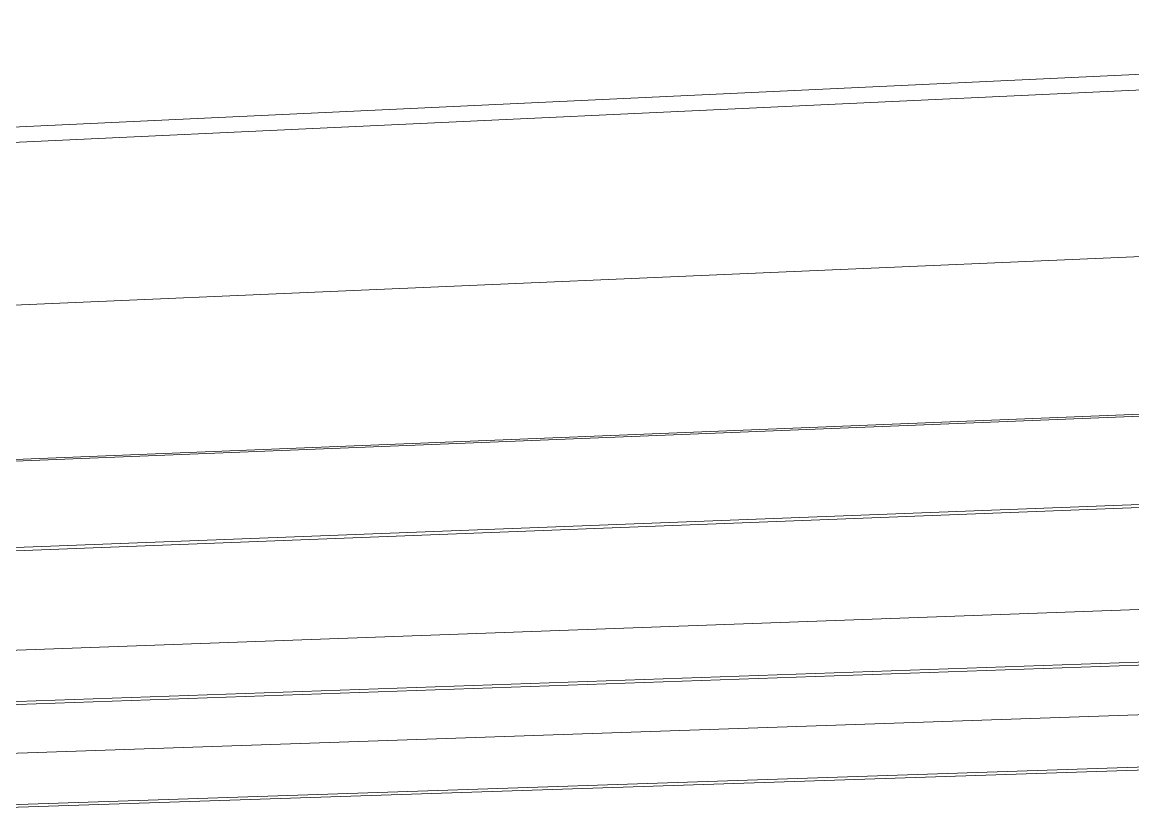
# Model space of a CAD drawing. Header units: metres. Extents: x -144 to 1000, y -717 to 29.
# Drawn here: x 11.0126 to 11.3148, y -563.6814 to -563.4652 of the extents above; entities that cross this region are included whole.
import ezdxf

# ---------------------------------------------------------------- set-up
doc = ezdxf.new("R2010")
doc.units = ezdxf.units.M
doc.layers.add('A-WALL', color=4, linetype='Continuous', lineweight=9)

msp = doc.modelspace()

# ---------------------------------------------------------------- linework, layer by layer
at = {"layer": 'A-WALL', "lineweight": 9}
for p, q in [((10.69901, -563.50831), (13.88426, -563.35901)), ((13.87592, -563.36448), (10.76466, -563.50934)), ((11.78162, -563.50878), (10.87591, -563.54798)), ((10.9005, -563.58854), (11.75121, -563.55437)), ((11.75079, -563.55495), (10.90715, -563.5888)), ((10.92119, -563.61156), (11.74611, -563.57991)), ((11.74544, -563.58083), (10.93226, -563.61198)), ((11.74599, -563.6094), (10.92103, -563.63934)), ((10.92095, -563.65323), (11.74593, -563.62414)), ((11.74526, -563.62499), (10.93202, -563.65362)), ((11.74587, -563.63889), (10.92087, -563.66712)), ((10.92079, -563.68102), (11.74581, -563.65364)), ((11.74514, -563.65444), (10.93185, -563.68138))]:
    msp.add_line(p, q, dxfattribs=at)

doc.saveas('drawing.dxf')
